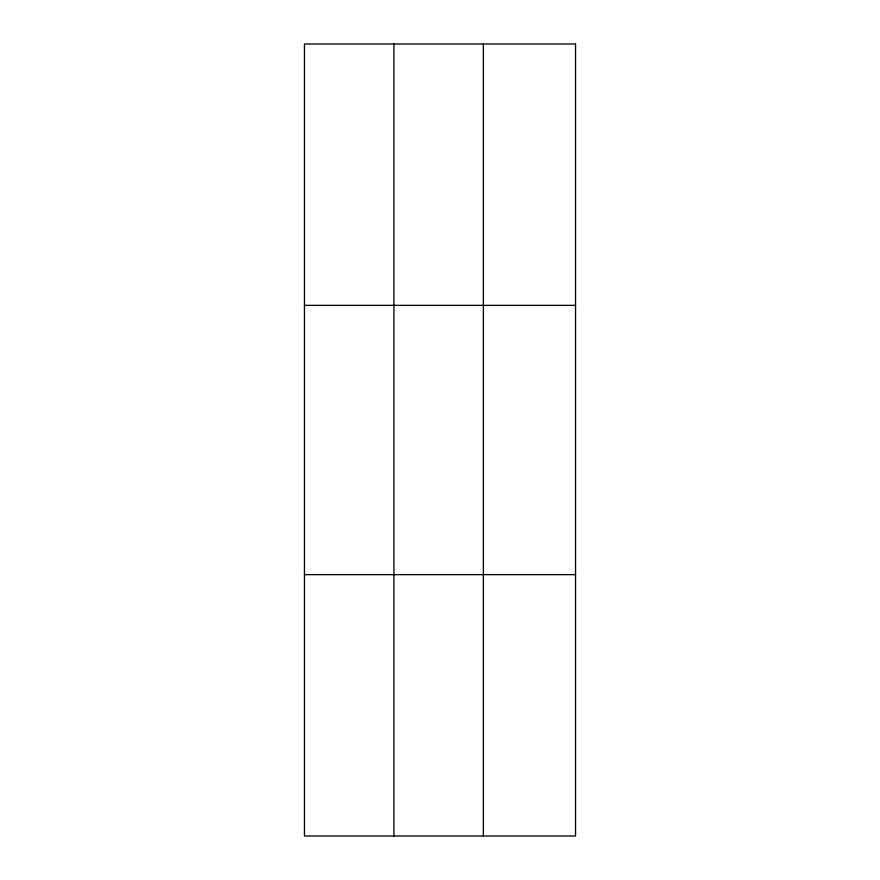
<?xml version="1.0" encoding="UTF-8"?>
<svg xmlns="http://www.w3.org/2000/svg" width="880" height="880" viewBox="0 0 880 880"><rect width="100%" height="100%" fill="white"/><g stroke="black" fill="none" stroke-linecap="round" stroke-linejoin="round"><path stroke-width="1.32" d="M393.921 44L393.921 836M483.373 44L483.373 836M304.458 305.36L575.542 305.36M304.458 574.64L575.542 574.64M575.542 44L575.542 836L304.458 836L304.458 44L575.542 44"/></g></svg>
